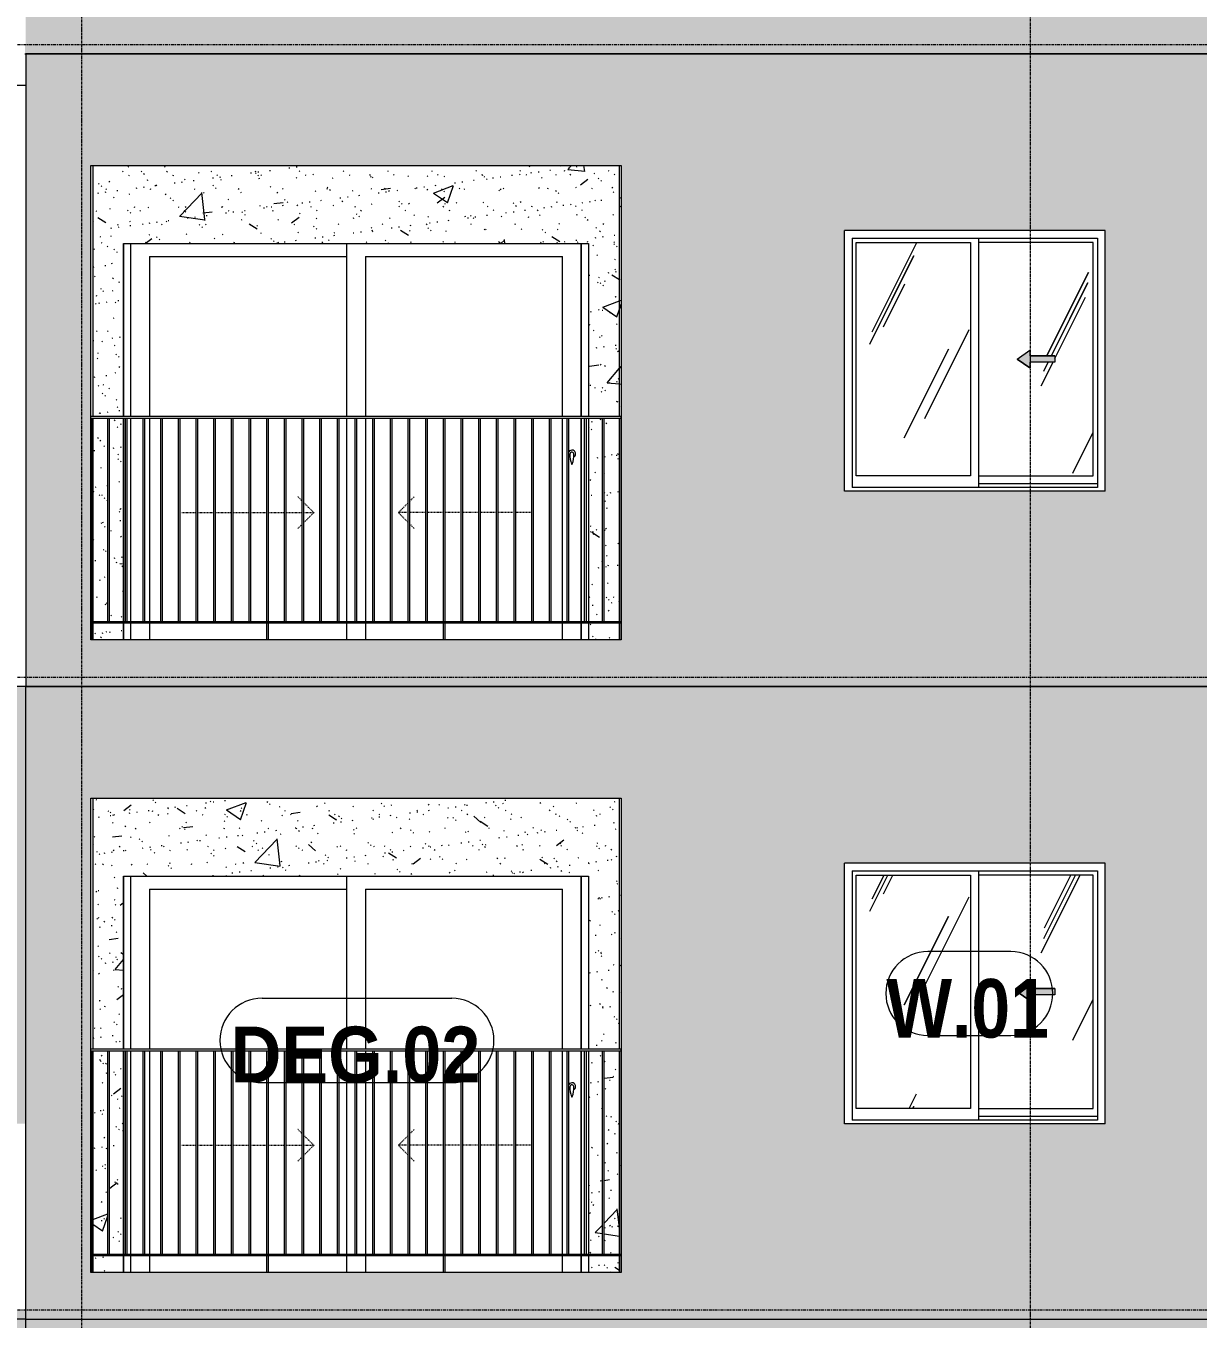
# Model space of a CAD drawing. Header units: millimetres. Extents: x 9199 to 175431, y -4466 to 35300.
# Drawn here: x 147301 to 153601, y 8950 to 15900 of the extents above; entities that cross this region are included whole.
import ezdxf

# ---------------------------------------------------------------- set-up
doc = ezdxf.new("R2010")
doc.units = ezdxf.units.MM
for name, pattern in [('1 NÉT CALL OUT', [6, 3, -3]), ('Centre', [31.75, 6.35, -4.7625, 15.875, -4.7625]), ('Dash', [6, 3, -3]), ('Grid Line', [22.225, 12.7, -3.175, 3.175, -3.175])]:
    doc.linetypes.add(name, pattern=pattern)
for name, color, linetype, lineweight in [('0-2', 250, 'Continuous', 5), ('A-DETL-GENF', 92, 'Continuous', 9), ('A-DETL-GENF-1', 92, '1 NÉT CALL OUT', 9), ('A-DOOR', 31, 'Continuous', 9), ('A-DOOR-FRAM', 31, 'Continuous', 9), ('A-DOOR-HDLN', 31, 'Dash', 18), ('A-DOOR-IDEN', 31, 'Continuous', 9), ('A-FLOR-1', 7, 'Continuous', 9), ('A-FLOR-HRAL', 11, 'Continuous', 9), ('A-FLOR-LEVL-2', 51, 'Centre', 9), ('A-GLAZ', 151, 'Continuous', 9), ('A-GLAZ-3', 7, '1 NÉT CALL OUT', 9), ('A-GLAZ-IDEN', 152, 'Continuous', 9), ('A-WALL', 113, 'Continuous', 9), ('A-WALL-PATT', 111, 'Continuous', 9), ('A-WALL-PATT-1', 9, 'Continuous', 9), ('A-WALL-PATT-2', 111, 'Continuous', 5), ('I-WALL', 2, 'Continuous', 9), ('I-WALL-1', 7, 'Continuous', 9), ('S-GRID-1', 1, 'Grid Line', 9)]:
    doc.layers.add(name, color=color, linetype=linetype, lineweight=lineweight)
doc.styles.add('Arial_B_1', font='arialbd.ttf', dxfattribs={"width": 0.85, "height": 315})
doc.styles.add('Arial_B_2', font='arialbd.ttf', dxfattribs={"width": 0.9, "height": 300})
pattern_1 = [(50, (-51555.6, 1200), (1093.104, -95.634), [114.3, -1257.3]), (355, (-51555.6, 1200), (-211.457, 1146.34), [91.44, -1005.84]), (100.451, (-51464.5, 1192), (881.656, 1050.7), [97.14, -1068.54]), (46.184, (-51555.6, 1504.8), (1626.475, -252.26), [171.45, -1885.95]), (96.636, (-51420, 1483.8), (1424.42, 1484.57), [145.71, -1602.81]), (351.184, (-51555.6, 1504.8), (1424.43, 1484.55), [137.16, -1508.76]), (21, (-51403.2, 1428.6), (909.686, -613.59), [114.3, -1257.3]), (326, (-51403.2, 1428.6), (370.81, 1105.13), [91.44, -1005.84]), (71.451, (-51327.4, 1377.5), (1280.503, 491.53), [97.14, -1068.54]), (37.5, (-51555.58, 1200), (18.5313, 507.33), [50.292, -943.356, 50.292, -970.788, -1009.65]), (37.5, (-51555.58, 1200), (18.5313, 507.33), [-2014.728, 50.292, -959.358]), (7.5, (-51555.6, 1200), (400.918, 601.084), [50.292, -531.876, 50.292, -920.496, -384.81]), (7.5, (-51555.6, 1200), (400.918, 601.084), [-1552.956, 50.292, -334.518]), (327.5, (-51895.43, 1200), (813.545, -34.374), [50.292, -330.708, 50.292, -1138.428, -1577.34]), (327.5, (-51895.43, 1200), (813.545, -34.374), [-1569.72, 50.292, -1527.048]), (317.5, (-52047.8, 1200), (888.775, 152.56), [50.292, -445.008, 50.292, -739.14, -1120.14]), (317.5, (-52047.8, 1200), (888.775, 152.56), [-1284.73, 50.29, -1069.85])]
pattern_2 = [(37.5, (-51555.58, 1200), (-4.79953, 146.8239), [5.029, -110.795, 5.029, -124.511, -123.825]), (37.5, (-51555.58, 1200), (-4.79953, 146.8239), [-245.364, 5.029, -118.796]), (7.5, (-51555.58, 1200), (134.8574, 215.0472), [5.029, -57.455, 5.029, -99.365, -40.005]), (7.5, (-51555.58, 1200), (134.8574, 215.0472), [-166.878, 5.029, -34.976]), (327.5, (-51649.3, 1200), (237.29776, 0.4316), [5.029, -33.071, 5.029, -132.131, -179.07]), (327.5, (-51649.3, 1200), (237.29776, 0.4316), [-175.26, 5.029, -174.041]), (317.5, (-51649.3, 1200), (229.067, 66.8792), [5.029, -14.021, 5.029, -84.887, -102.87]), (317.5, (-51649.3, 1200), (229.067, 66.8792), [-108.966, 5.029, -97.841])]
pattern_3 = [(63.435, (-49765.3, 1304.34), (-0.001, 1524.001), [532.46, -2875.3]), (63.435, (-51289.3, 1304.34), (-0.001, 1524.001), [532.46, -2875.304]), (63.435, (-49035.8, 1598.8), (-0.001, 1524.001), [532.46, -2875.3]), (63.435, (-50559.8, 1598.8), (-0.001, 1524.001), [532.46, -2875.304]), (63.435, (-49146.2, 1494.84), (-0.001, 1524.001), [532.46, -2875.3]), (63.435, (-50670.2, 1494.84), (-0.001, 1524.001), [532.46, -2875.304]), (63.435, (-49258.75, 2090.1), (-0.001, 1524.001), [258.8, -3148.965]), (63.435, (-50782.75, 2090.1), (-0.001, 1524.001), [258.8, -3148.965]), (63.435, (-49332.36, 1997.95), (-0.001, 1524.001), [532.46, -2875.3]), (63.435, (-50856.36, 1997.95), (-0.001, 1524.001), [532.46, -2875.304]), (63.435, (-49319.4, 2064.1), (-0.001, 1524.001), [532.46, -2875.3]), (63.435, (-50843.4, 2064.1), (-0.001, 1524.001), [532.46, -2875.304]), (63.435, (-49934.2, 1773.94), (-0.001, 1524.001), [532.46, -2875.3]), (63.435, (-51458.2, 1773.94), (-0.001, 1524.001), [532.46, -2875.304]), (63.435, (-49921.24, 1851.9), (-0.001, 1524.001), [532.46, -2875.3]), (63.435, (-51445.24, 1851.9), (-0.001, 1524.001), [532.46, -2875.304]), (63.435, (-49917.74, 1908.1), (-0.001, 1524.001), [532.46, -2875.3]), (63.435, (-51441.74, 1908.1), (-0.001, 1524.001), [532.46, -2875.304])]

# ---------------------------------------------------------------- blocks, each defined once
blk = doc.blocks.new('NCV_TKTC_KET CAU_rvt-2-TKCS_MẶT ĐỨNG HƯỚNG TÂY')
at = {"layer": 'A-FLOR-1'}
blk.add_line((-33836.9, 15580), (-37036.9, 15580), dxfattribs=at)
blk = doc.blocks.new('NCV_TKTC_TANG 3 - 4_rvt-3-TKCS_MẶT ĐỨNG HƯỚNG TÂY')
at = {"layer": 'A-WALL-PATT-1'}
h = blk.add_hatch(dxfattribs=at)
h.set_pattern_fill('FP_19', color=256, style=0, pattern_type=2)
h.set_pattern_definition(pattern_1)
h.paths.add_polyline_path([(-33476.9, 12600), (-33313.1, 12600), (-33313.1, 12690), (-33476.9, 12690), (-33476.9, 12607.1)])
h.paths.add_polyline_path([(-30813.1, 12600), (-30646.9, 12600), (-30646.9, 12690), (-30813.1, 12690)])
h.paths.add_polyline_path([(-30646.9, 12700), (-30646.9, 13790), (-30728.9, 13790), (-30728.9, 12700), (-30661.9, 12700)])
h.paths.add_polyline_path([(-33387, 12700), (-33313.1, 12700), (-33313.1, 13790), (-33387, 13790), (-33387, 12744.3)])
h.paths.add_polyline_path([(-33397, 12700), (-33397, 13790), (-33476.9, 13790), (-33476.9, 12700)])
h.paths.add_polyline_path([(-30813.1, 12700), (-30738.9, 12700), (-30738.9, 13790), (-30813.1, 13790), (-30813.1, 12814.3)])
h.paths.add_polyline_path([(-33441.1, 13800), (-33313.1, 13800), (-33313.1, 14730), (-30813.1, 14730), (-30813.1, 13800), (-30646.9, 13800), (-30646.9, 15150), (-33476.9, 15150), (-33476.9, 13800), (-33445.2, 13800)])
h = blk.add_hatch(dxfattribs=at)
h.set_pattern_fill('FP_20', color=256, style=0, pattern_type=2)
h.set_pattern_definition(pattern_2)
h.paths.add_polyline_path([(-33476.9, 12600), (-33313.1, 12600), (-33313.1, 12690), (-33476.9, 12690), (-33476.9, 12607.1)])
h.paths.add_polyline_path([(-30813.1, 12600), (-30646.9, 12600), (-30646.9, 12690), (-30813.1, 12690)])
h.paths.add_polyline_path([(-30646.9, 12700), (-30646.9, 13790), (-30728.9, 13790), (-30728.9, 12700), (-30661.9, 12700)])
h.paths.add_polyline_path([(-33387, 12700), (-33313.1, 12700), (-33313.1, 13790), (-33387, 13790), (-33387, 12744.3)])
h.paths.add_polyline_path([(-33397, 12700), (-33397, 13790), (-33476.9, 13790), (-33476.9, 12700)])
h.paths.add_polyline_path([(-30813.1, 12700), (-30738.9, 12700), (-30738.9, 13790), (-30813.1, 13790), (-30813.1, 12814.3)])
h.paths.add_polyline_path([(-33441.1, 13800), (-33313.1, 13800), (-33313.1, 14730), (-30813.1, 14730), (-30813.1, 13800), (-30646.9, 13800), (-30646.9, 15150), (-33476.9, 15150), (-33476.9, 13800), (-33445.2, 13800)])
h = blk.add_hatch(dxfattribs=at)
h.set_pattern_fill('FP_19', color=256, style=0, pattern_type=2)
h.set_pattern_definition(pattern_1)
h.paths.add_polyline_path([(-30646.8, 12600), (-30644, 12600), (-30644, 12690), (-30646.9, 12690), (-30646.9, 12600)])
h.paths.add_polyline_path([(-30646.4, 12700), (-30644, 12700), (-30644, 13790), (-30646.9, 13790), (-30646.9, 12700)])
h.paths.add_polyline_path([(-30637.4, 13790), (-30638.4, 15150), (-30646.9, 15150), (-30646.9, 13800), (-30639, 13800), (-30639, 13790)])
h = blk.add_hatch(dxfattribs=at)
h.set_pattern_fill('FP_20', color=256, style=0, pattern_type=2)
h.set_pattern_definition(pattern_2)
h.paths.add_polyline_path([(-30646.8, 12600), (-30644, 12600), (-30644, 12690), (-30646.9, 12690), (-30646.9, 12600)])
h.paths.add_polyline_path([(-30646.4, 12700), (-30644, 12700), (-30644, 13790), (-30646.9, 13790), (-30646.9, 12700)])
h.paths.add_polyline_path([(-30637.4, 13790), (-30638.4, 15150), (-30646.9, 15150), (-30646.9, 13800), (-30639, 13800), (-30639, 13790)])
at = {"layer": 'I-WALL-1'}
for p, q in [((-33476.9, 15150), (-33476.9, 13800)), ((-30646.9, 13800), (-30646.9, 15150)), ((-33313.1, 13800), (-33313.1, 14730)), ((-33313.1, 14730), (-30813.1, 14730)), ((-30813.1, 14730), (-30813.1, 13800)), ((-33476.9, 13790), (-33476.9, 12700)), ((-33313.1, 12700), (-33313.1, 13790)), ((-30813.1, 13790), (-30813.1, 12700)), ((-30646.9, 12700), (-30646.9, 13790)), ((-33476.9, 12690), (-33476.9, 12600)), ((-33313.1, 12600), (-33313.1, 12690)), ((-30813.1, 12690), (-30813.1, 12600)), ((-30646.9, 12600), (-30646.9, 12690))]:
    blk.add_line(p, q, dxfattribs=at)
blk = doc.blocks.new('NCV_TKTC_TANG 3 - 4_rvt-4-TKCS_MẶT ĐỨNG HƯỚNG TÂY')
at = {"layer": 'A-WALL-PATT-1'}
h = blk.add_hatch(dxfattribs=at)
h.set_pattern_fill('FP_19', color=256, style=0, pattern_type=2)
h.set_pattern_definition(pattern_1)
h.paths.add_polyline_path([(-33476.9, 9200), (-33313.1, 9200), (-33313.1, 9290), (-33476.9, 9290), (-33476.9, 9207.1)])
h.paths.add_polyline_path([(-30646.9, 9200), (-30646.9, 9290), (-30813.1, 9290), (-30813.1, 9200), (-30651.9, 9200)])
h.paths.add_polyline_path([(-33313.1, 9300), (-33313.1, 10390), (-33387, 10390), (-33387, 9300), (-33346.9, 9300)])
h.paths.add_polyline_path([(-30813.1, 9300), (-30738.9, 9300), (-30738.9, 10390), (-30813.1, 10390), (-30813.1, 9414.3)])
h.paths.add_polyline_path([(-30646.9, 9300), (-30646.9, 10390), (-30728.9, 10390), (-30728.9, 9300), (-30661.9, 9300)])
h.paths.add_polyline_path([(-33397, 9300), (-33397, 10390), (-33476.9, 10390), (-33476.9, 9300)])
h.paths.add_polyline_path([(-33476.9, 10400), (-33313.1, 10400), (-33313.1, 11330), (-30813.1, 11330), (-30813.1, 10400), (-30646.9, 10400), (-30646.9, 11750), (-33476.9, 11750), (-33476.9, 10552.4)])
h = blk.add_hatch(dxfattribs=at)
h.set_pattern_fill('FP_20', color=256, style=0, pattern_type=2)
h.set_pattern_definition(pattern_2)
h.paths.add_polyline_path([(-33476.9, 9200), (-33313.1, 9200), (-33313.1, 9290), (-33476.9, 9290), (-33476.9, 9207.1)])
h.paths.add_polyline_path([(-30646.9, 9200), (-30646.9, 9290), (-30813.1, 9290), (-30813.1, 9200), (-30651.9, 9200)])
h.paths.add_polyline_path([(-33313.1, 9300), (-33313.1, 10390), (-33387, 10390), (-33387, 9300), (-33346.9, 9300)])
h.paths.add_polyline_path([(-30813.1, 9300), (-30738.9, 9300), (-30738.9, 10390), (-30813.1, 10390), (-30813.1, 9414.3)])
h.paths.add_polyline_path([(-30646.9, 9300), (-30646.9, 10390), (-30728.9, 10390), (-30728.9, 9300), (-30661.9, 9300)])
h.paths.add_polyline_path([(-33397, 9300), (-33397, 10390), (-33476.9, 10390), (-33476.9, 9300)])
h.paths.add_polyline_path([(-33476.9, 10400), (-33313.1, 10400), (-33313.1, 11330), (-30813.1, 11330), (-30813.1, 10400), (-30646.9, 10400), (-30646.9, 11750), (-33476.9, 11750), (-33476.9, 10552.4)])
h = blk.add_hatch(dxfattribs=at)
h.set_pattern_fill('FP_19', color=256, style=0, pattern_type=2)
h.set_pattern_definition(pattern_1)
h.paths.add_polyline_path([(-30646.9, 9200), (-30644, 9200), (-30644, 9290), (-30646.9, 9290), (-30646.9, 9211.7)])
h.paths.add_polyline_path([(-30644, 9300), (-30644, 10390), (-30646.9, 10390), (-30646.4, 9300)])
h.paths.add_polyline_path([(-30637.4, 10390), (-30638.4, 11750), (-30646.9, 11750), (-30646.9, 10400), (-30639, 10400), (-30639, 10390)])
h = blk.add_hatch(dxfattribs=at)
h.set_pattern_fill('FP_20', color=256, style=0, pattern_type=2)
h.set_pattern_definition(pattern_2)
h.paths.add_polyline_path([(-30646.9, 9200), (-30644, 9200), (-30644, 9290), (-30646.9, 9290), (-30646.9, 9211.7)])
h.paths.add_polyline_path([(-30644, 9300), (-30644, 10390), (-30646.9, 10390), (-30646.4, 9300)])
h.paths.add_polyline_path([(-30637.4, 10390), (-30638.4, 11750), (-30646.9, 11750), (-30646.9, 10400), (-30639, 10400), (-30639, 10390)])
at = {"layer": 'I-WALL-1'}
for p, q in [((-33476.9, 11750), (-33476.9, 10400)), ((-30646.9, 10400), (-30646.9, 11750)), ((-33313.1, 10400), (-33313.1, 11330)), ((-33313.1, 11330), (-30813.1, 11330)), ((-30813.1, 11330), (-30813.1, 10400)), ((-33476.9, 10390), (-33476.9, 9300)), ((-33313.1, 9300), (-33313.1, 10390)), ((-30813.1, 10390), (-30813.1, 9300)), ((-30646.9, 9300), (-30646.9, 10390)), ((-33476.9, 9290), (-33476.9, 9200)), ((-33313.1, 9200), (-33313.1, 9290)), ((-30813.1, 9290), (-30813.1, 9200)), ((-30646.9, 9200), (-30646.9, 9290))]:
    blk.add_line(p, q, dxfattribs=at)
blk = doc.blocks.new('1_FAMILY RVT - W01-WxH 1400x1400xmm-V145-TKCS_MẶT ĐỨNG HƯỚNG TÂY')
at = {"layer": 'A-DETL-GENF-1'}
blk.add_hatch(color=256, dxfattribs=at).paths.add_polyline_path([(-28441.9, 10662.1), (-28441.9, 10692.6), (-28306.4, 10692.6), (-28306.4, 10726.5), (-28441.9, 10726.5), (-28441.9, 10757), (-28509.6, 10709.5)])
at = {"layer": 'A-GLAZ'}
h = blk.add_hatch(dxfattribs=at)
h.set_pattern_fill('FP_18', color=256, style=0, pattern_type=2)
h.set_pattern_definition(pattern_3)
h.paths.add_polyline_path([(-28759.6, 10082.6), (-28759.6, 11336.5), (-29373.9, 11336.5), (-29373.9, 10082.6)])
h = blk.add_hatch(dxfattribs=at)
h.set_pattern_fill('FP_18', color=256, style=0, pattern_type=2)
h.set_pattern_definition(pattern_3)
h.paths.add_polyline_path([(-28100.9, 10082.6), (-28100.9, 11336.5), (-28715.1, 11336.5), (-28715.1, 10082.6)])
h.paths.add_polyline_path([(-28441.9, 10662.1), (-28509.6, 10709.5), (-28441.9, 10757), (-28441.9, 10726.5), (-28306.4, 10726.5), (-28306.4, 10692.6), (-28441.9, 10692.6)])
at = {"layer": 'A-DETL-GENF'}
for p, q in [((-28509.6, 10709.5), (-28441.9, 10757)), ((-28509.6, 10709.5), (-28441.9, 10757)), ((-28509.6, 10709.5), (-28441.9, 10662.1)), ((-28441.9, 10662.1), (-28509.6, 10709.5)), ((-28441.9, 10757), (-28441.9, 10726.5)), ((-28441.9, 10757), (-28441.9, 10726.5)), ((-28306.4, 10726.5), (-28441.9, 10726.5)), ((-28441.9, 10726.5), (-28306.4, 10726.5)), ((-28306.4, 10726.5), (-28306.4, 10692.6)), ((-28306.4, 10726.5), (-28306.4, 10692.6)), ((-28441.9, 10692.6), (-28441.9, 10662.1)), ((-28306.4, 10692.6), (-28441.9, 10692.6)), ((-28441.9, 10692.6), (-28441.9, 10662.1)), ((-28306.4, 10692.6), (-28441.9, 10692.6))]:
    blk.add_line(p, q, dxfattribs=at)
at = {"layer": 'A-GLAZ'}
for p, q in [((-28037.4, 11400), (-29437.4, 11400)), ((-29437.4, 10000), (-29437.4, 11400)), ((-28037.4, 10000), (-28037.4, 11400)), ((-29396.4, 11359.1), (-29396.4, 10019)), ((-29396.4, 11359.1), (-28078.3, 11359.1)), ((-29373.9, 11336.5), (-28759.6, 11336.5)), ((-29373.9, 10082.6), (-29373.9, 11336.5)), ((-28759.6, 11336.5), (-28759.6, 10082.6)), ((-28715.1, 10019), (-28715.1, 11359.1)), ((-28100.9, 11336.5), (-28715.1, 11336.5)), ((-28100.9, 10082.6), (-28100.9, 11336.5)), ((-28078.3, 11359.1), (-28078.3, 10019)), ((-28759.6, 10082.6), (-29373.9, 10082.6)), ((-28715.1, 10082.6), (-28100.9, 10082.6)), ((-28078.3, 10019), (-29396.4, 10019)), ((-28078.3, 10038.1), (-28715.1, 10038.1)), ((-28078.3, 10038.1), (-28715.1, 10038.1)), ((-28037.4, 10000), (-29437.4, 10000))]:
    blk.add_line(p, q, dxfattribs=at)
blk = doc.blocks.new('Railing - 10mm-1251313-TKCS_MẶT ĐỨNG HƯỚNG TÂY')
at = {"layer": 'A-FLOR-HRAL'}
for p, q in [((-70214.4, 2500), (-70214.4, 3590)), ((-70204.4, 2500), (-70204.4, 3590))]:
    blk.add_line(p, q, dxfattribs=at)
blk = doc.blocks.new('Railing - 50 x 10mm-V205-TKCS_MẶT ĐỨNG HƯỚNG TÂY')
at = {"layer": 'A-FLOR-HRAL'}
for p, q in [((-71091.4, 5800), (-71091.4, 6990)), ((-71081.4, 6990), (-71091.4, 6990)), ((-71081.4, 5800), (-71081.4, 6990))]:
    blk.add_line(p, q, dxfattribs=at)
blk = doc.blocks.new('Railing - 50 x 10mm-V210-TKCS_MẶT ĐỨNG HƯỚNG TÂY')
at = {"layer": 'A-FLOR-HRAL'}
for p in [(-30644, 5800), (-30637.4, 6990)]:
    blk.add_line(p, (-30644, 6990), dxfattribs=at)
blk = doc.blocks.new('Railing - 50 x 10mm-V211-TKCS_MẶT ĐỨNG HƯỚNG TÂY')
at = {"layer": 'A-FLOR-HRAL'}
for p, q in [((-33481.9, 6990), (-33486.9, 6990)), ((-33481.9, 5800), (-33481.9, 6990))]:
    blk.add_line(p, q, dxfattribs=at)
blk = doc.blocks.new('Railing - Railing-3235413-TKCS_MẶT ĐỨNG HƯỚNG TÂY')
at = {"layer": 'A-FLOR-HRAL'}
for p, q in [((-33486.9, 9300), (-30639, 9300)), ((-30639, 9290), (-33486.9, 9290)), ((-30639, 9300), (-30639, 9290))]:
    blk.add_line(p, q, dxfattribs=at)
for name, p in [('Railing - 50 x 10mm-V211-TKCS_MẶT ĐỨNG HƯỚNG TÂY', (0, 3400)), ('Railing - 10mm-1251313-TKCS_MẶT ĐỨNG HƯỚNG TÂY', (36817.4, 6800)), ('Railing - 10mm-1251313-TKCS_MẶT ĐỨNG HƯỚNG TÂY', (36912.3, 6800)), ('Railing - 10mm-1251313-TKCS_MẶT ĐỨNG HƯỚNG TÂY', (37007.2, 6800)), ('Railing - 10mm-1251313-TKCS_MẶT ĐỨNG HƯỚNG TÂY', (37102.2, 6800)), ('Railing - 10mm-1251313-TKCS_MẶT ĐỨNG HƯỚNG TÂY', (37197.1, 6800)), ('Railing - 10mm-1251313-TKCS_MẶT ĐỨNG HƯỚNG TÂY', (37292, 6800)), ('Railing - 10mm-1251313-TKCS_MẶT ĐỨNG HƯỚNG TÂY', (37387, 6800)), ('Railing - 10mm-1251313-TKCS_MẶT ĐỨNG HƯỚNG TÂY', (37481.9, 6800)), ('Railing - 10mm-1251313-TKCS_MẶT ĐỨNG HƯỚNG TÂY', (37576.8, 6800)), ('Railing - 50 x 10mm-V205-TKCS_MẶT ĐỨNG HƯỚNG TÂY', (38548.8, 3400)), ('Railing - 10mm-1251313-TKCS_MẶT ĐỨNG HƯỚNG TÂY', (37766.7, 6800)), ('Railing - 10mm-1251313-TKCS_MẶT ĐỨNG HƯỚNG TÂY', (37861.6, 6800)), ('Railing - 10mm-1251313-TKCS_MẶT ĐỨNG HƯỚNG TÂY', (37956.6, 6800)), ('Railing - 10mm-1251313-TKCS_MẶT ĐỨNG HƯỚNG TÂY', (38051.5, 6800)), ('Railing - 10mm-1251313-TKCS_MẶT ĐỨNG HƯỚNG TÂY', (38146.4, 6800)), ('Railing - 10mm-1251313-TKCS_MẶT ĐỨNG HƯỚNG TÂY', (38241.4, 6800)), ('Railing - 10mm-1251313-TKCS_MẶT ĐỨNG HƯỚNG TÂY', (38336.3, 6800)), ('Railing - 10mm-1251313-TKCS_MẶT ĐỨNG HƯỚNG TÂY', (38431.2, 6800)), ('Railing - 10mm-1251313-TKCS_MẶT ĐỨNG HƯỚNG TÂY', (38526.1, 6800)), ('Railing - 50 x 10mm-V205-TKCS_MẶT ĐỨNG HƯỚNG TÂY', (39498.1, 3400)), ('Railing - 10mm-1251313-TKCS_MẶT ĐỨNG HƯỚNG TÂY', (38716, 6800)), ('Railing - 10mm-1251313-TKCS_MẶT ĐỨNG HƯỚNG TÂY', (38810.9, 6800)), ('Railing - 10mm-1251313-TKCS_MẶT ĐỨNG HƯỚNG TÂY', (38905.9, 6800)), ('Railing - 10mm-1251313-TKCS_MẶT ĐỨNG HƯỚNG TÂY', (39000.8, 6800)), ('Railing - 10mm-1251313-TKCS_MẶT ĐỨNG HƯỚNG TÂY', (39095.7, 6800)), ('Railing - 10mm-1251313-TKCS_MẶT ĐỨNG HƯỚNG TÂY', (39190.7, 6800)), ('Railing - 10mm-1251313-TKCS_MẶT ĐỨNG HƯỚNG TÂY', (39285.6, 6800)), ('Railing - 10mm-1251313-TKCS_MẶT ĐỨNG HƯỚNG TÂY', (39380.5, 6800)), ('Railing - 10mm-1251313-TKCS_MẶT ĐỨNG HƯỚNG TÂY', (39475.5, 6800)), ('Railing - 50 x 10mm-V210-TKCS_MẶT ĐỨNG HƯỚNG TÂY', (0, 3400))]:
    blk.add_blockref(name, p)
blk = doc.blocks.new('Top Rail Type - Top Rail_Internal_-3235416-TKCS_MẶT ĐỨNG HƯỚNG TÂY')
at = {"layer": 'A-FLOR-HRAL'}
for p, q in [((-30639, 10400), (-33486.9, 10400)), ((-30639, 10390), (-33486.9, 10390)), ((-30639, 10400), (-30639, 10390))]:
    blk.add_line(p, q, dxfattribs=at)
blk = doc.blocks.new('DEG_02-DEG_03 - DEG_02-2500x2400mm-CỬA ĐI 02 CÁNH TRƯỢT-V217-TKCS_MẶT ĐỨNG HƯỚNG TÂY')
at = {"layer": 'A-DOOR'}
for p, q in [((-32112.4, 7000), (-32112.4, 7930)), ((-30852.4, 7930), (-30852.4, 7000)), ((-33172.4, 7860), (-33172.4, 7000)), ((-33172.4, 7860), (-32112.4, 7860)), ((-32012.4, 7860), (-32012.4, 7000)), ((-32012.4, 7860), (-30952.4, 7860)), ((-30952.4, 7000), (-30952.4, 7860)), ((-33172.4, 6990), (-33172.4, 5900)), ((-32112.4, 5900), (-32112.4, 6990)), ((-32012.4, 6990), (-32012.4, 5900)), ((-30952.4, 5900), (-30952.4, 6990)), ((-30852.4, 6990), (-30852.4, 5900)), ((-33172.4, 5890), (-33172.4, 5800)), ((-32112.4, 5800), (-32112.4, 5890)), ((-32012.4, 5890), (-32012.4, 5800)), ((-30952.4, 5800), (-30952.4, 5890)), ((-30852.4, 5890), (-30852.4, 5800))]:
    blk.add_line(p, q, dxfattribs=at)
at = {"layer": 'A-DOOR', "flags": 128}
blk.add_lwpolyline([(-30900.9, 6808.7), (-30900.9, 6808.7), (-30900.9, 6808.7), (-30900.9, 6808.7), (-30900.9, 6808.7), (-30900.9, 6808.7), (-30900.9, 6808.7), (-30900.9, 6808.7), (-30901, 6808.7), (-30901, 6808.7), (-30901, 6808.7), (-30901, 6808.7), (-30901.1, 6808.7), (-30901.1, 6808.7), (-30901.1, 6808.7), (-30901.2, 6808.7), (-30901.2, 6808.7), (-30901.2, 6808.7), (-30901.3, 6808.7), (-30901.3, 6808.7), (-30901.4, 6808.7), (-30901.4, 6808.7), (-30901.5, 6808.7), (-30901.5, 6808.7), (-30901.6, 6808.7), (-30901.6, 6808.7), (-30901.7, 6808.7), (-30901.7, 6808.7), (-30901.8, 6808.7), (-30901.8, 6808.7), (-30901.9, 6808.7), (-30901.9, 6808.7), (-30902, 6808.7), (-30902, 6808.7), (-30902.1, 6808.7), (-30902.2, 6808.7), (-30902.2, 6808.7), (-30902.3, 6808.7), (-30902.3, 6808.7), (-30902.4, 6808.7), (-30902.5, 6808.7), (-30902.5, 6808.7), (-30902.6, 6808.7), (-30902.6, 6808.7), (-30902.7, 6808.7), (-30902.8, 6808.7), (-30902.8, 6808.7), (-30902.9, 6808.7), (-30902.9, 6808.7), (-30903, 6808.7), (-30903, 6808.7), (-30903.1, 6808.7), (-30903.1, 6808.7), (-30903.2, 6808.7), (-30903.2, 6808.7), (-30903.3, 6808.7), (-30903.3, 6808.7), (-30903.4, 6808.7), (-30903.4, 6808.7), (-30903.5, 6808.7), (-30903.5, 6808.7), (-30903.5, 6808.7), (-30903.6, 6808.7), (-30903.6, 6808.7), (-30903.6, 6808.7), (-30903.7, 6808.7), (-30903.7, 6808.7), (-30903.7, 6808.7), (-30903.8, 6808.7), (-30903.8, 6808.7), (-30903.8, 6808.7), (-30903.8, 6808.7), (-30903.8, 6808.7), (-30903.8, 6808.7), (-30903.8, 6808.7), (-30903.9, 6808.7), (-30903.9, 6808.7)], dxfattribs=at)
at = {"layer": 'A-DOOR'}
for centre, radius, start, end in [((-30902.4, 6800), 20, 0, 145.75206), ((-30902.4, 6800), 20, 214.24794, 240), ((-30903.9, 6799.2), 9.45, 90, 180), ((-30748.6, 6799.2), 164.8, 180, 199.13397), ((-30902, 6746), 2.34, 199.13397, 261.03098), ((-30902.7, 6746), 2.34, 278.96902, 340.86603), ((-30900.9, 6799.2), 9.45, 0, 90), ((-31056.2, 6799.2), 164.8, 340.86603, 0), ((-30902.4, 6800), 20, 300, 0)]:
    blk.add_arc(centre, radius, start, end, dxfattribs=at)
at = {"layer": 'A-DOOR-FRAM'}
for p, q in [((-33312.4, 7930.2), (-33312.4, 7000)), ((-33272.4, 7000), (-33272.4, 7930)), ((-30852.4, 7000), (-30852.4, 7930)), ((-33312.4, 6990), (-33312.4, 5900)), ((-33272.4, 5900), (-33272.4, 6990)), ((-30852.4, 5900), (-30852.4, 6990)), ((-33312.4, 5890), (-33312.4, 5800)), ((-33272.4, 5800), (-33272.4, 5890)), ((-30852.4, 5800), (-30852.4, 5890))]:
    blk.add_line(p, q, dxfattribs=at)
at = {"layer": 'A-DOOR-HDLN'}
for p, q in [((-32352.8, 6547.4), (-32374.5, 6569.1)), ((-32289.6, 6484.2), (-32342.8, 6537.4)), ((-31835.1, 6484.2), (-31783.2, 6536.2)), ((-31773.2, 6546.2), (-31750.3, 6569.1)), ((-32999.6, 6484.2), (-32922.3, 6484.2)), ((-32912.3, 6484.2), (-32827.4, 6484.2)), ((-32817.4, 6484.2), (-32732.5, 6484.2)), ((-32722.5, 6484.2), (-32637.6, 6484.2)), ((-32627.6, 6484.2), (-32542.6, 6484.2)), ((-32532.6, 6484.2), (-32447.7, 6484.2)), ((-32437.7, 6484.2), (-32352.8, 6484.2)), ((-32289.6, 6484.2), (-32342.8, 6431.1)), ((-32342.8, 6484.2), (-32289.6, 6484.2)), ((-31835.1, 6484.2), (-31783.2, 6432.3)), ((-31783.2, 6484.2), (-31835.1, 6484.2)), ((-31688.2, 6484.2), (-31773.2, 6484.2)), ((-31593.3, 6484.2), (-31678.2, 6484.2)), ((-31498.4, 6484.2), (-31583.3, 6484.2)), ((-31403.4, 6484.2), (-31488.4, 6484.2)), ((-31308.5, 6484.2), (-31393.4, 6484.2)), ((-31213.6, 6484.2), (-31298.5, 6484.2)), ((-31125.1, 6484.2), (-31203.6, 6484.2)), ((-32352.8, 6421.1), (-32374.5, 6399.4)), ((-31773.2, 6422.3), (-31750.3, 6399.4))]:
    blk.add_line(p, q, dxfattribs=at)
blk = doc.blocks.new('1_FAMILY RVT - W01-WxH 1400x1400xmm-V256-TKCS_MẶT ĐỨNG HƯỚNG TÂY')
at = {"layer": 'A-DETL-GENF-1'}
blk.add_hatch(color=256, dxfattribs=at).paths.add_polyline_path([(-28441.9, 14062.1), (-28441.9, 14092.6), (-28306.4, 14092.6), (-28306.4, 14126.5), (-28441.9, 14126.5), (-28441.9, 14157), (-28509.6, 14109.5)])
at = {"layer": 'A-GLAZ'}
h = blk.add_hatch(dxfattribs=at)
h.set_pattern_fill('FP_18', color=256, style=0, pattern_type=2)
h.set_pattern_definition(pattern_3)
h.paths.add_polyline_path([(-28759.6, 13482.6), (-28759.6, 14736.5), (-29373.9, 14736.5), (-29373.9, 13482.6)])
h = blk.add_hatch(dxfattribs=at)
h.set_pattern_fill('FP_18', color=256, style=0, pattern_type=2)
h.set_pattern_definition(pattern_3)
h.paths.add_polyline_path([(-28100.9, 13482.6), (-28100.9, 14736.5), (-28715.1, 14736.5), (-28715.1, 13482.6)])
h.paths.add_polyline_path([(-28441.9, 14062.1), (-28509.6, 14109.5), (-28441.9, 14157), (-28441.9, 14126.5), (-28306.4, 14126.5), (-28306.4, 14092.6), (-28441.9, 14092.6)])
at = {"layer": 'A-DETL-GENF'}
for p, q in [((-28509.6, 14109.5), (-28441.9, 14157)), ((-28509.6, 14109.5), (-28441.9, 14157)), ((-28509.6, 14109.5), (-28441.9, 14062.1)), ((-28441.9, 14062.1), (-28509.6, 14109.5)), ((-28441.9, 14157), (-28441.9, 14126.5)), ((-28441.9, 14157), (-28441.9, 14126.5)), ((-28306.4, 14126.5), (-28441.9, 14126.5)), ((-28441.9, 14126.5), (-28306.4, 14126.5)), ((-28306.4, 14126.5), (-28306.4, 14092.6)), ((-28306.4, 14126.5), (-28306.4, 14092.6)), ((-28441.9, 14092.6), (-28441.9, 14062.1)), ((-28306.4, 14092.6), (-28441.9, 14092.6)), ((-28441.9, 14092.6), (-28441.9, 14062.1)), ((-28306.4, 14092.6), (-28441.9, 14092.6))]:
    blk.add_line(p, q, dxfattribs=at)
at = {"layer": 'A-GLAZ'}
for p, q in [((-28037.4, 14800), (-29437.4, 14800)), ((-29437.4, 13400), (-29437.4, 14800)), ((-29396.4, 14759.1), (-29396.4, 13419)), ((-29396.4, 14759.1), (-28078.3, 14759.1)), ((-29373.9, 14736.5), (-28759.6, 14736.5)), ((-29373.9, 13482.6), (-29373.9, 14736.5)), ((-28759.6, 14736.5), (-28759.6, 13482.6)), ((-28715.1, 13419), (-28715.1, 14759.1)), ((-28100.9, 14736.5), (-28715.1, 14736.5)), ((-28100.9, 13482.6), (-28100.9, 14736.5)), ((-28078.3, 14759.1), (-28078.3, 13419)), ((-28037.4, 13400), (-28037.4, 14800)), ((-28078.3, 13419), (-29396.4, 13419)), ((-28759.6, 13482.6), (-29373.9, 13482.6)), ((-28715.1, 13482.6), (-28100.9, 13482.6)), ((-28078.3, 13438.1), (-28715.1, 13438.1)), ((-28078.3, 13438.1), (-28715.1, 13438.1)), ((-28037.4, 13400), (-29437.4, 13400))]:
    blk.add_line(p, q, dxfattribs=at)
blk = doc.blocks.new('Railing - Railing-3817761-TKCS_MẶT ĐỨNG HƯỚNG TÂY')
at = {"layer": 'A-FLOR-HRAL'}
for p, q in [((-33486.9, 12700), (-30639, 12700)), ((-30639, 12690), (-33486.9, 12690)), ((-30639, 12700), (-30639, 12690))]:
    blk.add_line(p, q, dxfattribs=at)
for name, p in [('Railing - 50 x 10mm-V211-TKCS_MẶT ĐỨNG HƯỚNG TÂY', (0, 6800)), ('Railing - 10mm-1251313-TKCS_MẶT ĐỨNG HƯỚNG TÂY', (36817.4, 10200)), ('Railing - 10mm-1251313-TKCS_MẶT ĐỨNG HƯỚNG TÂY', (36912.3, 10200)), ('Railing - 10mm-1251313-TKCS_MẶT ĐỨNG HƯỚNG TÂY', (37007.2, 10200)), ('Railing - 10mm-1251313-TKCS_MẶT ĐỨNG HƯỚNG TÂY', (37102.2, 10200)), ('Railing - 10mm-1251313-TKCS_MẶT ĐỨNG HƯỚNG TÂY', (37197.1, 10200)), ('Railing - 10mm-1251313-TKCS_MẶT ĐỨNG HƯỚNG TÂY', (37292, 10200)), ('Railing - 10mm-1251313-TKCS_MẶT ĐỨNG HƯỚNG TÂY', (37387, 10200)), ('Railing - 10mm-1251313-TKCS_MẶT ĐỨNG HƯỚNG TÂY', (37481.9, 10200)), ('Railing - 10mm-1251313-TKCS_MẶT ĐỨNG HƯỚNG TÂY', (37576.8, 10200)), ('Railing - 50 x 10mm-V205-TKCS_MẶT ĐỨNG HƯỚNG TÂY', (38548.8, 6800)), ('Railing - 10mm-1251313-TKCS_MẶT ĐỨNG HƯỚNG TÂY', (37766.7, 10200)), ('Railing - 10mm-1251313-TKCS_MẶT ĐỨNG HƯỚNG TÂY', (37861.6, 10200)), ('Railing - 10mm-1251313-TKCS_MẶT ĐỨNG HƯỚNG TÂY', (37956.6, 10200)), ('Railing - 10mm-1251313-TKCS_MẶT ĐỨNG HƯỚNG TÂY', (38051.5, 10200)), ('Railing - 10mm-1251313-TKCS_MẶT ĐỨNG HƯỚNG TÂY', (38146.4, 10200)), ('Railing - 10mm-1251313-TKCS_MẶT ĐỨNG HƯỚNG TÂY', (38241.4, 10200)), ('Railing - 10mm-1251313-TKCS_MẶT ĐỨNG HƯỚNG TÂY', (38336.3, 10200)), ('Railing - 10mm-1251313-TKCS_MẶT ĐỨNG HƯỚNG TÂY', (38431.2, 10200)), ('Railing - 10mm-1251313-TKCS_MẶT ĐỨNG HƯỚNG TÂY', (38526.1, 10200)), ('Railing - 50 x 10mm-V205-TKCS_MẶT ĐỨNG HƯỚNG TÂY', (39498.1, 6800)), ('Railing - 10mm-1251313-TKCS_MẶT ĐỨNG HƯỚNG TÂY', (38716, 10200)), ('Railing - 10mm-1251313-TKCS_MẶT ĐỨNG HƯỚNG TÂY', (38810.9, 10200)), ('Railing - 10mm-1251313-TKCS_MẶT ĐỨNG HƯỚNG TÂY', (38905.9, 10200)), ('Railing - 10mm-1251313-TKCS_MẶT ĐỨNG HƯỚNG TÂY', (39000.8, 10200)), ('Railing - 10mm-1251313-TKCS_MẶT ĐỨNG HƯỚNG TÂY', (39095.7, 10200)), ('Railing - 10mm-1251313-TKCS_MẶT ĐỨNG HƯỚNG TÂY', (39190.7, 10200)), ('Railing - 10mm-1251313-TKCS_MẶT ĐỨNG HƯỚNG TÂY', (39285.6, 10200)), ('Railing - 10mm-1251313-TKCS_MẶT ĐỨNG HƯỚNG TÂY', (39380.5, 10200)), ('Railing - 10mm-1251313-TKCS_MẶT ĐỨNG HƯỚNG TÂY', (39475.5, 10200)), ('Railing - 50 x 10mm-V210-TKCS_MẶT ĐỨNG HƯỚNG TÂY', (0, 6800))]:
    blk.add_blockref(name, p)
blk = doc.blocks.new('Top Rail Type - Top Rail_Internal_-3817764-TKCS_MẶT ĐỨNG HƯỚNG TÂY')
at = {"layer": 'A-FLOR-HRAL'}
for p, q in [((-30639, 13800), (-33486.9, 13800)), ((-30639, 13790), (-33486.9, 13790)), ((-30639, 13800), (-30639, 13790))]:
    blk.add_line(p, q, dxfattribs=at)
blk = doc.blocks.new('SSA-WINDOW TAG - 10-2062020-TKCS_MẶT ĐỨNG HƯỚNG TÂY')
at = {"layer": 'A-GLAZ-IDEN'}
for p, q in [((-74740.8, 10925), (-75188.4, 10925)), ((-75188.4, 10475), (-74740.8, 10475))]:
    blk.add_line(p, q, dxfattribs=at)
for centre, start, end in [((-75188.4, 10700), 90, 270), ((-74740.8, 10700), 270, 90)]:
    blk.add_arc(centre, 225, start, end, dxfattribs=at)
blk = doc.blocks.new('STN_Door Tag - STN_Door Tag-1788670-TKCS_MẶT ĐỨNG HƯỚNG TÂY')
at = {"layer": 'A-DOOR-IDEN'}
for p, q in [((-35037.4, 2034.3), (-34017.3, 2034.3)), ((-35037.4, 1581.5), (-34017.3, 1581.5))]:
    blk.add_line(p, q, dxfattribs=at)
for centre, start, end in [((-35037.4, 1807.9), 90, 270), ((-34017.3, 1807.9), 270, 90)]:
    blk.add_arc(centre, 226.4, start, end, dxfattribs=at)

msp = doc.modelspace()

# ---------------------------------------------------------------- hatches: boundary and pattern name
at = {"layer": 'A-WALL-PATT'}
h = msp.add_hatch(color=256, dxfattribs=at)
h.paths.add_polyline_path([(147996.2, 15750), (150705.8, 15750), (150705.8, 19150), (147296.2, 19150), (147296.2, 16800), (147300.8, 16800), (147300.8, 15800), (147296.2, 15800), (147296.2, 15750), (147467.1, 15750)])
h.paths.add_polyline_path([(147651.2, 16000), (147651.2, 18550), (150500.8, 18550), (150500.8, 16000), (147996.2, 16000)])
h = msp.add_hatch(color=256, dxfattribs=at)
h.paths.add_polyline_path([(147301.2, 12350), (150705.8, 12350), (150705.8, 15750), (147301.2, 15750), (147301.2, 12744.3)])
h.paths.add_polyline_path([(147996.2, 12600), (147651.2, 12600), (147651.2, 15150), (150500.8, 15150), (150500.8, 12600), (149054.3, 12600)])
h = msp.add_hatch(color=256, dxfattribs=at)
h.paths.add_polyline_path([(147301.2, 8950), (150705.8, 8950), (150705.8, 12350), (147301.2, 12350), (147301.2, 9456.4)])
h.paths.add_polyline_path([(147996.2, 9200), (147651.2, 9200), (147651.2, 11750), (150500.8, 11750), (150500.8, 9200), (149054.3, 9200)])
h = msp.add_hatch(color=256, dxfattribs=at)
h.paths.add_polyline_path([(147996.2, 5550), (150705.8, 5550), (150705.8, 8950), (147301.2, 8950), (147301.2, 5550)])
h.paths.add_polyline_path([(147996.2, 5800), (147651.2, 5800), (147651.2, 8350), (150500.8, 8350), (150500.8, 5800), (149054.3, 5800)])
at = {"layer": 'A-WALL-PATT-2'}
h = msp.add_hatch(color=256, dxfattribs=at)
h.paths.add_polyline_path([(151170.7, 15750), (153801.2, 15750), (153801.2, 19150), (150705.8, 19150), (150705.8, 15750)])
h.paths.add_polyline_path([(153059.9, 16800), (151700.8, 16800), (151700.8, 18200), (153100.8, 18200), (153100.8, 16800)])
h = msp.add_hatch(color=256, dxfattribs=at)
h.paths.add_polyline_path([(153287, 12350), (153801.2, 12350), (153801.2, 15750), (150705.8, 15750), (150705.8, 12350), (151741.7, 12350)])
h.paths.add_polyline_path([(151700.8, 13400), (151700.8, 14800), (153100.8, 14800), (153100.8, 13400), (151741.7, 13400)])
for points in [[(147301.2, 8950), (147301.2, 12350), (144101.2, 12350), (144101.2, 10000), (147300.8, 10000), (147300.8, 9000), (144101.2, 9000), (144101.2, 8950), (146938, 8950)], [(144141.7, 5550), (147301.2, 5550), (147301.2, 8950), (144101.2, 8950), (144101.2, 6600), (147300.8, 6600), (147300.8, 5600), (144101.2, 5600), (144101.2, 5550)]]:
    msp.add_hatch(color=256, dxfattribs=at).paths.add_polyline_path(points)
h = msp.add_hatch(color=256, dxfattribs=at)
h.paths.add_polyline_path([(153801.2, 8950), (153801.2, 12350), (150705.8, 12350), (150705.8, 8950), (153287, 8950)])
h.paths.add_polyline_path([(151741.7, 10000), (151700.8, 10000), (151700.8, 11400), (153100.8, 11400), (153100.8, 10000), (153059.9, 10000)])
h = msp.add_hatch(color=256, dxfattribs=at)
h.paths.add_polyline_path([(153801.2, 5550), (153801.2, 8950), (150705.8, 8950), (150705.8, 5550), (153287, 5550)])
h.paths.add_polyline_path([(151700.8, 6600), (151700.8, 8000), (153100.8, 8000), (153100.8, 6600), (151741.7, 6600)])

# ---------------------------------------------------------------- linework, layer by layer
at = {"layer": 'A-FLOR-LEVL-2'}
for p, q in [((96540.4, 15800), (171939.1, 15800)), ((96540.4, 12400), (171939.1, 12400)), ((96540.4, 9000), (171939.1, 9000))]:
    msp.add_line(p, q, dxfattribs=at)
at = {"layer": 'A-WALL'}
for p, q in [((147296.2, 15750), (153801.2, 15750)), ((153801.2, 15750), (147301.2, 15750)), ((147301.2, 15750), (147301.2, 12350)), ((147651.2, 12600), (147651.2, 15150)), ((147651.2, 15150), (150500.8, 15150)), ((150500.8, 15150), (150500.8, 12600)), ((150500.8, 12600), (147651.2, 12600)), ((147300.8, 12400), (147301.2, 12400)), ((153801.2, 12350), (147301.2, 12350)), ((147301.2, 12350), (153801.2, 12350)), ((147651.2, 9200), (147651.2, 11750)), ((147651.2, 11750), (150500.8, 11750)), ((150500.8, 11750), (150500.8, 9200)), ((150500.8, 9200), (147651.2, 9200)), ((147301.2, 8950), (153801.2, 8950))]:
    msp.add_line(p, q, dxfattribs=at)
at = {"layer": 'I-WALL'}
for p, q in [((147301.2, 12350), (144101.2, 12350)), ((147301.2, 5550), (147301.2, 12350)), ((147301.2, 8950), (144101.2, 8950))]:
    msp.add_line(p, q, dxfattribs=at)
at = {"layer": 'S-GRID-1'}
for p, q in [((147601.2, 2539.2), (147601.2, 30542.5)), ((152701.2, 634.2), (152701.2, 30542.5))]:
    msp.add_line(p, q, dxfattribs=at)

# ---------------------------------------------------------------- block references
at = {"layer": '0-2'}
for name in ['NCV_TKTC_KET CAU_rvt-2-TKCS_MẶT ĐỨNG HƯỚNG TÂY', 'NCV_TKTC_TANG 3 - 4_rvt-3-TKCS_MẶT ĐỨNG HƯỚNG TÂY', 'NCV_TKTC_TANG 3 - 4_rvt-4-TKCS_MẶT ĐỨNG HƯỚNG TÂY']:
    msp.add_blockref(name, (181138.2, 0), dxfattribs=at)
at = {"layer": 'A-DOOR'}
for p in [(181138.2, 6800), (181138.2, 3400)]:
    msp.add_blockref('DEG_02-DEG_03 - DEG_02-2500x2400mm-CỬA ĐI 02 CÁNH TRƯỢT-V217-TKCS_MẶT ĐỨNG HƯỚNG TÂY', p, dxfattribs=at)
at = {"layer": 'A-DOOR-IDEN'}
msp.add_blockref('STN_Door Tag - STN_Door Tag-1788670-TKCS_MẶT ĐỨNG HƯỚNG TÂY', (183607.7, 8639.9), dxfattribs=at)
at = {"layer": 'A-FLOR-HRAL'}
for name in ['Top Rail Type - Top Rail_Internal_-3817764-TKCS_MẶT ĐỨNG HƯỚNG TÂY', 'Railing - Railing-3817761-TKCS_MẶT ĐỨNG HƯỚNG TÂY', 'Top Rail Type - Top Rail_Internal_-3235416-TKCS_MẶT ĐỨNG HƯỚNG TÂY', 'Railing - Railing-3235413-TKCS_MẶT ĐỨNG HƯỚNG TÂY']:
    msp.add_blockref(name, (181138.2, 0), dxfattribs=at)
at = {"layer": 'A-GLAZ-3'}
for name in ['1_FAMILY RVT - W01-WxH 1400x1400xmm-V256-TKCS_MẶT ĐỨNG HƯỚNG TÂY', '1_FAMILY RVT - W01-WxH 1400x1400xmm-V145-TKCS_MẶT ĐỨNG HƯỚNG TÂY']:
    msp.add_blockref(name, (181138.2, 0), dxfattribs=at)
at = {"layer": 'A-GLAZ-IDEN'}
msp.add_blockref('SSA-WINDOW TAG - 10-2062020-TKCS_MẶT ĐỨNG HƯỚNG TÂY', (227336.1, 0), dxfattribs=at)

# ---------------------------------------------------------------- texts
at = {"layer": 'A-DOOR-IDEN', "insert": (149072.8, 10370), "char_height": 300, "width": 1375.65, "attachment_point": 5, "line_spacing_factor": 0.936439, "style": 'Arial_B_2'}
msp.add_mtext('\\pt6.75,13.5,20.25,27,33.75,40.5,47.25,54,60.75,67.5,74.25,81,87.75,94.5,101.25,108,114.75,121.5,128.25,135,141.75,148.5,155.25,162,168.75,175.5,182.25,189,195.75,202.5,209.25,216;DEG.02', dxfattribs=at)
at = {"layer": 'A-GLAZ-IDEN', "insert": (152362.2, 10618.1), "char_height": 315, "width": 902.7, "attachment_point": 5, "line_spacing_factor": 0.936439, "style": 'Arial_B_1'}
msp.add_mtext('\\pt6.3756,12.7512,19.12365,25.49925,31.87485,38.25045,44.62605,50.9985,57.3741,63.7497,70.1253,76.5009,82.8765,89.24895,95.62455,102.00015,108.37575,114.75135,121.1238,127.4994,133.875,140.2506,146.6262,152.99865,159.37425,165.74985,172.12545,178.50105,184.8735,191.2491,197.6247,204.0003;W.01', dxfattribs=at)

doc.saveas('drawing.dxf')
